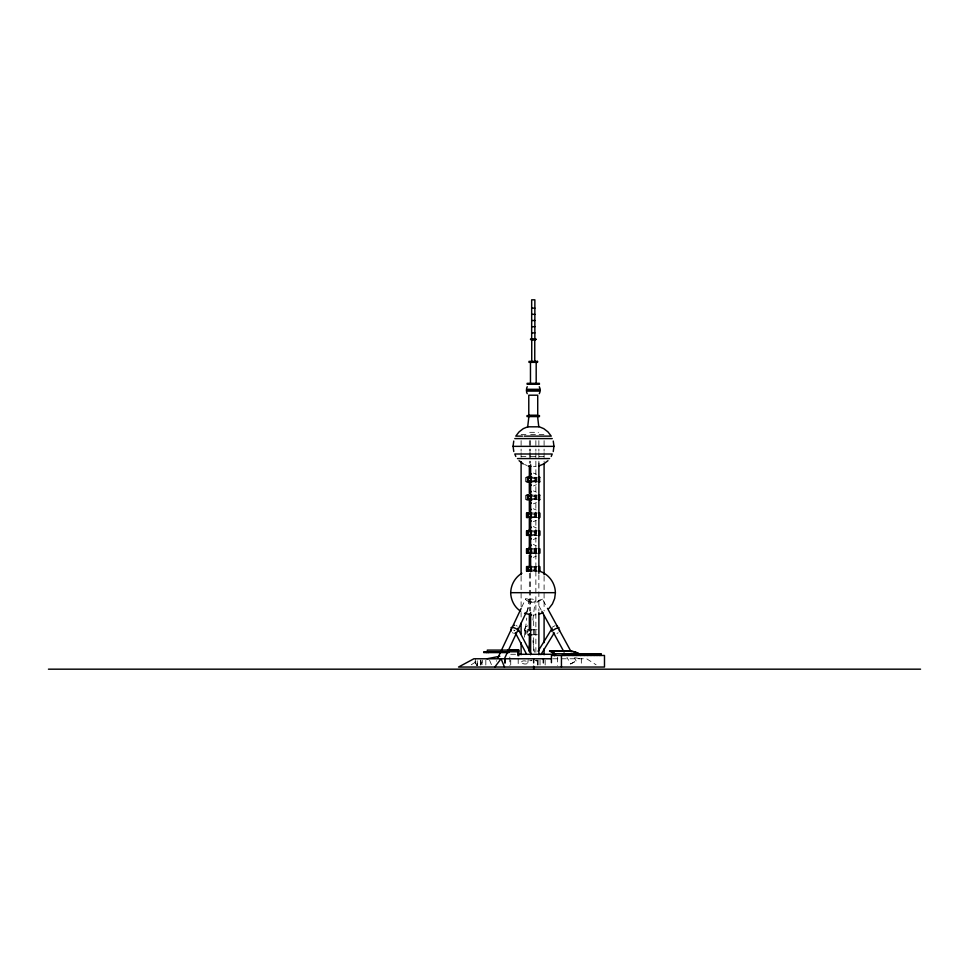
<?xml version="1.0" encoding="UTF-8"?>
<svg xmlns="http://www.w3.org/2000/svg" width="969" height="969" viewBox="0 0 969 969"><rect width="100%" height="100%" fill="white"/><g stroke="black" fill="none" stroke-linecap="round" stroke-linejoin="round"><path stroke-width="0.73" stroke-dasharray="4.84 3.63" d="M524.495 637.154L526.748 618.028M527.439 612.142L528.832 600.368M527.851 662.711L528.19 659.768M532.877 620.051L535.13 600.925M541.187 610.034L536.887 602.149L539.479 600.09L542.47 599.145L546.77 607.03M542.47 599.145L536.887 602.149M570.559 663.935L576.131 660.931L570.705 664.031L566.974 657.37M524.508 629.184L525.464 627.04L528.081 625.611M521.734 607.188L525.622 598.903M526.252 612.323L531.315 601.579M552.064 627.331L555.189 625.599M558.192 632.721L556.969 633.484M536.414 484.706L533.41 485.953M536.414 502.56L533.41 503.819M536.293 520.414L533.289 521.661M536.293 538.279L533.289 539.527M536.293 556.133L533.289 557.381M471.237 664.782L478.323 660.277M533.507 466.695L536.16 466.343M533.047 615.133L535.942 614.758M529.692 432.319L538.485 432.319M521.104 434.609L529.34 434.609M530.637 434.609L544.093 434.609M521.104 456.375L529.34 456.375M530.637 456.375L544.093 456.375M532.708 477.317L537.153 477.317M532.768 478.565L535.36 478.565M532.768 480.551L535.36 480.551M532.599 481.69L536.947 481.69M532.732 481.811L540.108 481.811M532.708 495.171L537.153 495.171M532.768 496.419L535.36 496.419M532.768 498.417L535.36 498.417M532.599 499.556L540.108 499.677M532.575 513.025L537.032 513.025M532.635 514.212L535.239 514.212M532.635 516.32L535.239 516.32M532.478 517.398L536.814 517.398M532.599 517.519L539.975 517.519M532.575 530.879L537.032 530.879M532.635 531.896L535.239 531.896M532.635 534.355L535.239 534.355M532.478 535.263L539.975 535.385M532.575 548.745L537.032 548.745M532.647 549.944L535.239 549.944M530.043 551.991L535.239 551.991M532.478 553.117L536.814 553.117M532.599 553.251L539.975 553.251M532.599 566.599L537.032 566.599M532.635 567.773L535.239 567.773M532.635 569.929L535.239 569.929M532.599 571.104L539.975 571.104M532.599 629.753L537.032 629.753M532.599 634.743L539.975 634.743M515.544 654.293L509.827 654.293L509.827 665.618M553.045 658.775L586.633 658.775L596.08 664.782M533.41 473.054L536.414 474.301M533.41 490.908L536.414 492.155M533.289 508.761L536.281 510.009M533.289 526.615L536.281 527.863M533.289 544.481L536.281 545.729M533.047 570.232L535.93 570.62M574.629 657.66L580.346 658.775M516.077 625.502L517.204 626.107M513.461 633.266L512.335 632.66M524.532 464.466L526.991 465.483M527.088 633.484L524.895 631.461L524.495 629.147M535.227 660.361L536.983 661.028L536.148 660.01M574.702 658.302L576.131 660.931M489.563 660.155L491.828 665.655M480.285 660.155L482.562 665.655L482.501 660.155M475.028 661.536L476.736 665.655M532.889 640.679L534.488 652.246M527.172 629.947L527.572 632.842M581.327 658.363L581.327 665.594M557.49 657.127L557.49 665.618M545.159 660.155L545.159 665.655M544.093 440.629L544.093 451.191M544.093 452.693L544.093 461.741M544.093 576.337L544.093 611.015M540.024 660.155L540.024 665.655M538.873 440.629L538.873 451.191M538.873 452.693L538.873 463.255M538.873 574.823L538.873 611.015M537.977 660.155L537.977 665.655M537.795 660.155L537.795 665.655M536.523 477.305L536.523 481.811M536.523 495.171L536.523 499.665M536.402 513.013L536.463 517.519M536.402 530.879L536.463 535.385M536.402 548.733L536.463 553.251M536.402 566.599L536.463 571.104M536.148 548.745L536.148 553.251M535.869 440.629L535.869 451.191M535.869 452.693L535.869 653.227M535.627 477.305L535.627 481.811M535.627 495.171L535.627 499.665M535.36 477.305L535.36 481.811M535.36 495.171L535.36 499.665M535.494 513.013L535.494 517.519M535.494 530.879L535.494 535.372M535.494 548.733L535.494 553.238M535.494 566.599L535.494 571.104M535.239 513.013L535.239 517.519M535.239 530.879L535.239 535.372M535.239 548.733L535.239 553.238M535.239 566.599L535.239 571.104M534.876 477.317L534.876 481.811M534.876 495.171L534.876 499.677M534.755 513.025L534.755 517.519M534.755 530.879L534.755 535.385M534.755 548.745L534.755 553.251M534.755 566.599L534.755 571.104M534.755 629.753L534.755 634.743M533.665 620.802L533.665 652.549M530.637 440.629L530.637 451.191M530.637 452.693L530.637 463.255M530.637 573.321L530.637 611.015M529.34 440.629L529.34 451.191M529.34 452.693L529.34 463.255M529.34 573.321L529.34 611.015M525.343 477.317L525.343 481.811M525.343 495.171L525.343 499.677M525.222 629.753L525.222 634.743M521.104 440.629L521.104 451.191M521.104 452.693L521.104 457.223M521.104 576.337L521.104 606.485M521.104 612.517L521.104 617.047M518.197 658.775L518.197 665.655M510.736 660.155L510.736 665.655M485.832 660.155L485.832 665.655M480.903 660.155L480.903 665.655M480.697 660.155L480.697 667.035M475.307 658.775L475.307 665.655M514.684 630.383A2.108 0.69 -27.6 0 1 514.006 629.959M531.945 660.289A2.108 0.69 -27.6 0 1 530.031 660.071M496.54 661.233A3.173 0.945 25.2 0 1 496.552 660.701M531.86 660.785A2.108 1.126 -7.9 0 1 531.351 660.01M528.311 631.667A4.13 2.035 6.7 0 1 524.568 629.68A4.13 2.035 6.7 0 1 526.797 627.646M515.011 630.855A4.13 1.235 25.2 0 1 514.03 630.419M477.281 665.655L477.22 660.155L477.208 665.655M526.349 600.211A3.173 0.945 25.2 0 0 531.206 601.81A3.173 0.945 25.2 0 0 527.693 599.048A3.173 0.945 25.2 0 0 526.349 600.211M529.764 601.567A3.173 1.563 6.7 0 0 535.033 601.313A3.173 1.563 6.7 0 0 531.157 599.048A3.173 1.563 6.7 0 0 529.764 601.567M522.473 663.353A3.173 1.563 6.7 0 0 527.742 663.111A3.173 1.563 6.7 0 0 523.866 660.846A3.173 1.563 6.7 0 0 522.473 663.353"/><path stroke-width="1.45" d="M554.704 655.662A32.97 11.822 90 0 0 549.568 651.18L570.075 650.962A33.176 27.483 -90 0 1 581.097 654.85M580.092 654.463A32.97 27.302 -90 0 0 570.063 651.18L570.075 650.962M504.813 662.905L505.14 658.775L505.14 662.905M529.231 650.938L529.752 646.529M513.752 441.065L513.061 446.358L553.965 446.358L553.263 441.065M510.724 592.701C510.857 584.804 515.12 577.33 521.879 573.248M553.251 451.53L553.941 446.237M559.379 630.904L559.549 629.886M526.542 388.399L527.245 386.716M529.304 476.215L531.291 473.623M529.183 529.777L531.157 527.184M529.183 547.642L531.157 545.05M539.285 393.693L539.975 392.009M551.204 456.46L552.233 454.001L514.793 454.001L515.811 456.46M497.715 658.242L521.092 608.532M504.764 657.999L526.252 612.323M538.074 651.241L552.027 628.469M540.92 654.62L554.098 633.108M549.568 650.962A33.176 11.894 -90 0 1 554.74 655.468L554.74 653.76L600.913 653.76L599.775 655.468L598.406 653.76L597.037 655.468L595.572 653.76L594.106 655.468L592.543 653.76L590.993 655.468L589.346 653.76L587.698 655.468L585.966 653.76L584.234 655.468L582.417 653.76L580.613 655.468L578.735 653.76L576.846 655.468L574.896 653.76L572.958 655.468L570.947 653.76L568.936 655.468L566.877 653.76L564.806 655.468L562.916 653.76L562.916 655.468M494.796 667.035L501.07 658.775L504.486 667.035M529.74 493.039L531.291 491.477M529.607 510.893L531.157 509.331M548.866 608.556L552.427 603.905L554.656 598.491L555.419 592.677L510.663 592.677C510.869 599.993 514.43 607.26 520.692 611.233M547.957 460.699L543.73 463.957L538.8 465.992M528.214 426.59L523.284 428.637L519.057 431.895L515.799 436.123L522.436 436.123M538.837 614.37L542.882 612.687M486.971 658.775L499.834 656.255M513.558 625.453L514.527 625.308M515.011 633.46L515.98 633.314M531.666 308.142L534.864 308.142M531.666 314.331L534.864 314.331M531.666 320.509L534.864 320.509M531.666 326.698L534.864 326.698M531.666 332.888L534.864 332.888M530.515 339.077L536.051 339.077M530.515 339.501L536.051 339.501M531.169 339.804L535.372 339.804M527.088 383.336L539.491 383.336M527.088 384.257L539.491 384.257M526.433 389.308L540.084 389.308M526.3 390.204L540.217 390.204M526.409 391.101L540.096 391.101M526.979 415.58L539.527 415.58M526.979 416.585L539.527 416.585M524.229 436.123L551.228 436.123L547.969 431.895L543.742 428.637L538.8 426.59M514.781 438.594L552.245 438.594M517.446 458.579L549.58 458.579M526.639 477.305L528.371 477.305L528.371 481.799M528.069 477.317L532.151 477.317M539.89 477.317L538.401 477.317L538.401 481.811L539.89 481.811M528.371 478.286L531.811 478.286M528.371 480.818L531.811 480.818M529.159 481.69L531.545 481.69M526.639 481.799L532.151 481.811M526.639 495.159L532.151 495.171M539.89 495.171L538.401 495.171L538.401 499.677L539.89 499.677M528.371 496.298L531.811 496.298M528.371 498.526L531.811 498.526M526.639 499.665L532.151 499.677M532.029 513.025L526.518 513.013L526.518 517.507L532.029 517.519M538.267 513.025L539.757 513.025L539.757 517.519L538.267 517.519M528.25 514.103L531.69 514.103M528.25 516.416L531.69 516.416M529.026 517.398L531.424 517.398M532.029 530.879L526.518 530.867L526.518 535.372L532.029 535.385M538.267 530.879L539.757 530.879L539.757 535.385L538.267 535.385M528.25 531.799L531.69 531.799M528.25 534.452L531.69 534.452M532.029 548.745L526.518 548.733L526.518 553.238L532.029 553.251M538.267 548.745L539.757 548.745L539.757 553.251L538.267 553.251M528.25 549.786L531.69 549.786M528.25 552.173L531.69 552.173M529.026 553.117L531.424 553.117M532.029 566.599L526.518 566.586L526.518 571.092L532.029 571.104M538.267 566.599L539.757 566.599L539.757 571.104L538.267 571.104M528.25 567.543L531.678 567.543M528.25 569.881L531.678 569.881M527.948 629.753L532.029 629.753M527.948 634.743L532.029 634.743M507.562 650.175L518.815 650.175M549.568 651.18L570.063 651.18M518.79 651.786L483.737 651.737L483.737 652.597L509.004 652.597L509.004 651.737M518.04 654.293L554.292 654.293M551.627 658.775L473.889 658.775L458.531 667.035L604.486 667.035L604.486 655.468L551.422 655.468L551.422 662.699M48.45 669.179L920.55 669.179M528.226 465.992L530.867 466.343M531.593 614.952L524.556 613.256M554.45 633.641L553.299 633.169M538.825 570.995C548.381 573.636 555.31 582.805 555.37 592.701M556.618 625.756L557.587 626.18M519.069 460.699L523.296 463.957M531.278 485.384L529.304 482.792L529.34 493.403M531.278 503.238L529.728 501.688M531.157 521.092L529.595 519.529M531.157 538.958L529.595 537.395M531.157 556.812L529.595 555.249M547.485 608.35L571.116 651.737M541.901 611.354L551.93 629.753M553.36 632.382L564.103 652.101M517.761 628.312L530.879 653.397M515.375 632.805L526.421 653.93M511.063 631.122L510.675 629.85M539.273 386.716L539.963 388.399M526.53 392.009L527.233 393.693M529.377 645.851L530.176 651.628M513.073 446.237L513.776 451.53M600.913 653.76L600.913 655.468M561.439 655.468L561.439 667.035M544.093 463.255L544.093 574.823M544.093 615.533L544.093 642.677M544.093 648.709L544.093 654.741M543.367 658.775L543.367 662.905M539.576 477.317L539.576 481.811M539.576 495.171L539.576 499.677M539.454 513.025L539.454 517.519M539.454 530.879L539.454 535.385M539.454 548.745L539.454 553.251M539.454 566.599L539.454 571.104M538.873 463.255L538.873 573.321M538.873 612.517L538.873 654.741M537.722 415.58L537.722 395.195L528.783 395.195L528.783 415.58M536.184 362.345L536.184 384.293M535.336 361.376L535.336 362.345M534.864 339.077L534.864 299.821L531.666 299.821L531.666 339.077M534.755 339.804L534.755 361.376M533.665 658.775L533.665 662.905M533.665 666.151L533.665 669.179M531.739 339.804L531.739 361.376M531.303 477.305L531.303 481.799M531.303 495.159L531.303 499.665M531.169 361.376L531.169 362.345M531.169 513.013L531.169 517.507M531.169 530.867L531.169 535.372M531.169 548.733L531.169 553.238M531.169 566.586L531.169 571.092M530.467 362.345L530.467 384.293M530.637 464.757L530.637 571.807M530.637 612.517L530.637 654.741M529.34 466.271L529.34 476.821M529.34 500.949L529.34 511.499M529.34 519.045L529.34 529.595M529.34 535.627L529.34 547.691M529.34 555.225L529.34 567.289M529.34 614.031L529.34 630.613M529.34 633.629L529.34 651.725M528.371 495.159L528.371 499.665M528.25 513.013L528.25 517.507M528.25 530.867L528.25 535.372M528.25 548.733L528.25 553.238M528.25 566.586L528.25 571.092M527.233 477.305L527.233 481.799M527.233 495.159L527.233 499.665M527.112 513.013L527.112 517.507M527.112 530.867L527.112 535.372M527.112 548.733L527.112 553.238M527.112 566.586L527.112 571.092M521.104 461.741L521.104 574.823M521.104 623.079L521.104 633.629M521.104 642.677L521.104 654.741M518.79 655.71L518.79 650.102L487.334 650.102L487.334 651.786M517.906 650.175L517.906 655.65M508.555 650.102L508.555 651.786M506.835 651.737L506.835 652.597M488.303 651.737L488.303 652.597M486.777 651.737L486.777 652.597M555.612 654.85A33.2 12.754 -90 0 0 550.501 650.962L550.489 651.18A32.994 12.682 90 0 1 555.14 654.463M511.196 628.336A4.13 1.235 25.2 0 1 515.011 628.166A4.13 1.235 25.2 0 1 518.149 631.425M551.821 631.485A4.13 0.751 -28.6 0 1 556.327 628.409A4.13 0.751 -28.6 0 1 558.822 628.251M529.026 415.362L527.693 426.82L538.788 426.82L537.456 415.362L529.026 415.362M537.529 361.376L528.977 361.376L528.977 362.345L537.529 362.345L537.529 361.376"/></g></svg>
